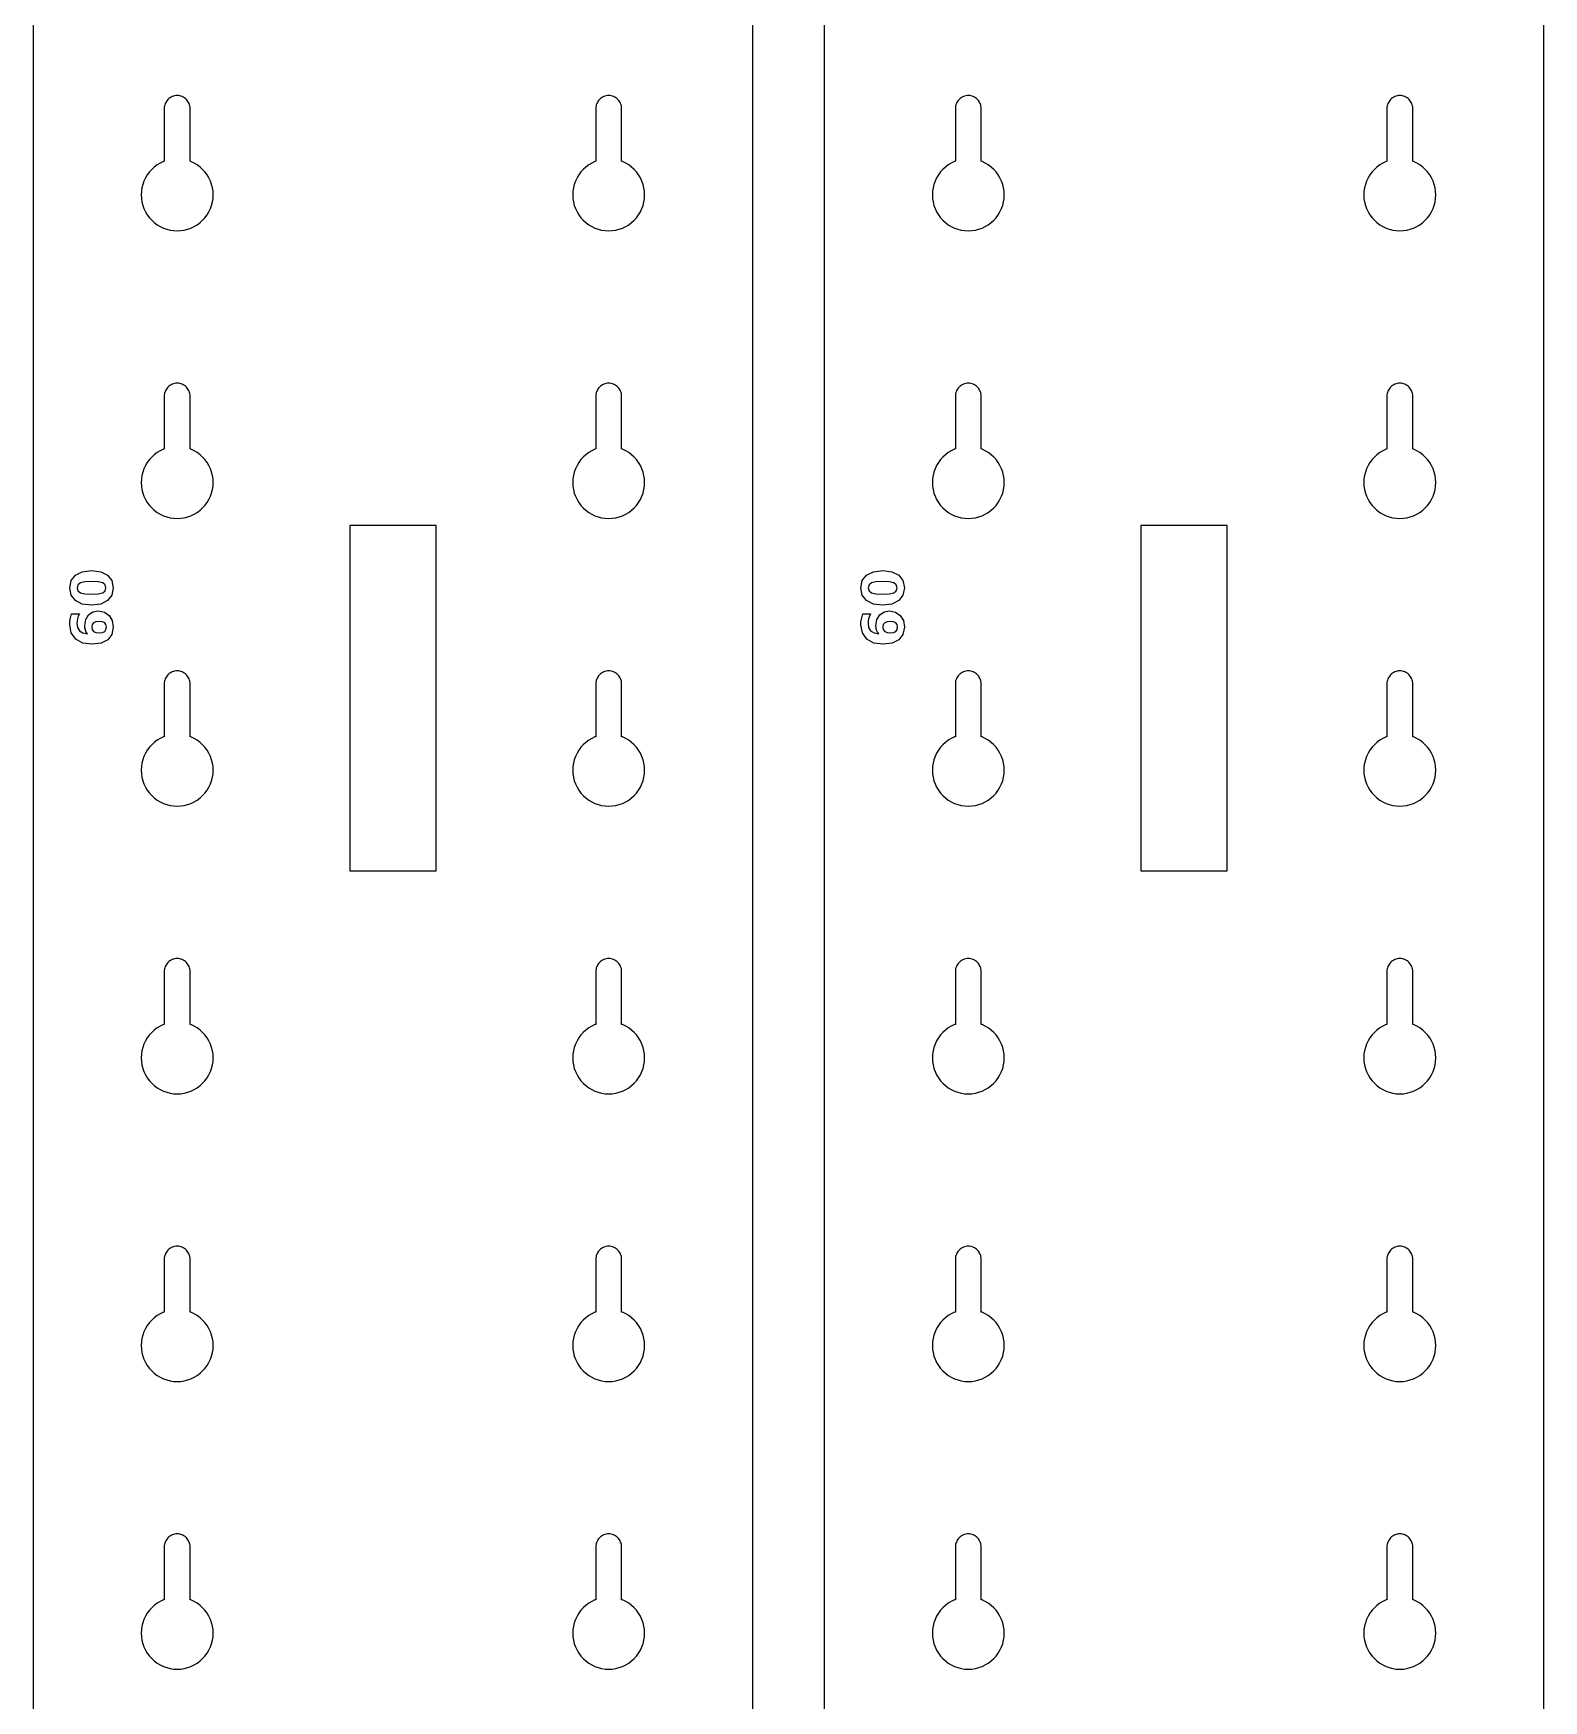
# Model space of a CAD drawing. Header units: millimetres. Extents: x 12 to 1278, y 12 to 884.
# Drawn here: x 1073.5 to 1178.5, y 553.8 to 669.7 of the extents above; entities that cross this region are included whole.
import ezdxf

# ---------------------------------------------------------------- set-up
doc = ezdxf.new("R2010")
doc.units = ezdxf.units.MM
doc.layers.add('CUT', color=1, linetype='Continuous')
doc.layers.add('ENGRAVE', color=5, linetype='Continuous')

msp = doc.modelspace()

# ---------------------------------------------------------------- linework, layer by layer
at = {"layer": 'CUT', "color": 1}
for points in [[(1078.5, 12.5), (1078.5, 18.5), (1073.5, 18.5), (1073.5, 758.5), (1078.5, 758.5), (1078.5, 764.5), (1118.5, 764.5), (1118.5, 758.5), (1123.5, 758.5), (1123.5, 18.5), (1118.5, 18.5), (1118.5, 12.5)], [(1133.5, 12.5), (1133.5, 18.5), (1128.5, 18.5), (1128.5, 758.5), (1133.5, 758.5), (1133.5, 764.5), (1173.5, 764.5), (1173.5, 758.5), (1178.5, 758.5), (1178.5, 18.5), (1173.5, 18.5), (1173.5, 12.5)], [(1085.43, 660.09), (1085.27, 660.27), (1085.09, 660.43), (1084.89, 660.58), (1084.68, 660.7), (1084.46, 660.81), (1084.4, 660.83), (1084.4, 664.5), (1084.4, 664.59), (1084.38, 664.68), (1084.36, 664.76), (1084.33, 664.84), (1084.29, 664.92), (1084.25, 665), (1084.2, 665.07), (1084.14, 665.14), (1084.07, 665.2), (1084, 665.25), (1083.92, 665.29), (1083.84, 665.33), (1083.76, 665.36), (1083.68, 665.38), (1083.59, 665.4), (1083.5, 665.4), (1083.41, 665.4), (1083.32, 665.38), (1083.24, 665.36), (1083.16, 665.33), (1083.08, 665.29), (1083, 665.25), (1082.93, 665.2), (1082.86, 665.14), (1082.8, 665.07), (1082.75, 665), (1082.71, 664.92), (1082.67, 664.84), (1082.64, 664.76), (1082.62, 664.68), (1082.6, 664.59), (1082.6, 664.5), (1082.6, 660.83), (1082.54, 660.81), (1082.32, 660.7), (1082.11, 660.58), (1081.91, 660.43), (1081.73, 660.27), (1081.57, 660.09), (1081.42, 659.89), (1081.3, 659.68), (1081.19, 659.46), (1081.11, 659.23), (1081.05, 658.99), (1081.01, 658.75), (1081, 658.5), (1081.01, 658.25), (1081.05, 658.01), (1081.11, 657.77), (1081.19, 657.54), (1081.3, 657.32), (1081.42, 657.11), (1081.57, 656.91), (1081.73, 656.73), (1081.91, 656.57), (1082.11, 656.42), (1082.32, 656.3), (1082.54, 656.19), (1082.77, 656.11), (1083.01, 656.05), (1083.25, 656.01), (1083.5, 656), (1083.75, 656.01), (1083.99, 656.05), (1084.23, 656.11), (1084.46, 656.19), (1084.68, 656.3), (1084.89, 656.42), (1085.09, 656.57), (1085.27, 656.73), (1085.43, 656.91), (1085.58, 657.11), (1085.7, 657.32), (1085.81, 657.54), (1085.89, 657.77), (1085.95, 658.01), (1085.99, 658.25), (1086, 658.5), (1085.99, 658.75), (1085.95, 658.99), (1085.89, 659.23), (1085.81, 659.46), (1085.7, 659.68), (1085.58, 659.89)], [(1115.43, 660.09), (1115.27, 660.27), (1115.09, 660.43), (1114.89, 660.58), (1114.68, 660.7), (1114.46, 660.81), (1114.4, 660.83), (1114.4, 664.5), (1114.4, 664.59), (1114.38, 664.68), (1114.36, 664.76), (1114.33, 664.84), (1114.29, 664.92), (1114.25, 665), (1114.2, 665.07), (1114.14, 665.14), (1114.07, 665.2), (1114, 665.25), (1113.92, 665.29), (1113.84, 665.33), (1113.76, 665.36), (1113.68, 665.38), (1113.59, 665.4), (1113.5, 665.4), (1113.41, 665.4), (1113.32, 665.38), (1113.24, 665.36), (1113.16, 665.33), (1113.08, 665.29), (1113, 665.25), (1112.93, 665.2), (1112.86, 665.14), (1112.8, 665.07), (1112.75, 665), (1112.71, 664.92), (1112.67, 664.84), (1112.64, 664.76), (1112.62, 664.68), (1112.6, 664.59), (1112.6, 664.5), (1112.6, 660.83), (1112.54, 660.81), (1112.32, 660.7), (1112.11, 660.58), (1111.91, 660.43), (1111.73, 660.27), (1111.57, 660.09), (1111.42, 659.89), (1111.3, 659.68), (1111.19, 659.46), (1111.11, 659.23), (1111.05, 658.99), (1111.01, 658.75), (1111, 658.5), (1111.01, 658.25), (1111.05, 658.01), (1111.11, 657.77), (1111.19, 657.54), (1111.3, 657.32), (1111.42, 657.11), (1111.57, 656.91), (1111.73, 656.73), (1111.91, 656.57), (1112.11, 656.42), (1112.32, 656.3), (1112.54, 656.19), (1112.77, 656.11), (1113.01, 656.05), (1113.25, 656.01), (1113.5, 656), (1113.75, 656.01), (1113.99, 656.05), (1114.23, 656.11), (1114.46, 656.19), (1114.68, 656.3), (1114.89, 656.42), (1115.09, 656.57), (1115.27, 656.73), (1115.43, 656.91), (1115.58, 657.11), (1115.7, 657.32), (1115.81, 657.54), (1115.89, 657.77), (1115.95, 658.01), (1115.99, 658.25), (1116, 658.5), (1115.99, 658.75), (1115.95, 658.99), (1115.89, 659.23), (1115.81, 659.46), (1115.7, 659.68), (1115.58, 659.89)], [(1140.43, 660.09), (1140.27, 660.27), (1140.09, 660.43), (1139.89, 660.58), (1139.68, 660.7), (1139.46, 660.81), (1139.4, 660.83), (1139.4, 664.5), (1139.4, 664.59), (1139.38, 664.68), (1139.36, 664.76), (1139.33, 664.84), (1139.29, 664.92), (1139.25, 665), (1139.2, 665.07), (1139.14, 665.14), (1139.07, 665.2), (1139, 665.25), (1138.92, 665.29), (1138.84, 665.33), (1138.76, 665.36), (1138.68, 665.38), (1138.59, 665.4), (1138.5, 665.4), (1138.41, 665.4), (1138.32, 665.38), (1138.24, 665.36), (1138.16, 665.33), (1138.08, 665.29), (1138, 665.25), (1137.93, 665.2), (1137.86, 665.14), (1137.8, 665.07), (1137.75, 665), (1137.71, 664.92), (1137.67, 664.84), (1137.64, 664.76), (1137.62, 664.68), (1137.6, 664.59), (1137.6, 664.5), (1137.6, 660.83), (1137.54, 660.81), (1137.32, 660.7), (1137.11, 660.58), (1136.91, 660.43), (1136.73, 660.27), (1136.57, 660.09), (1136.42, 659.89), (1136.3, 659.68), (1136.19, 659.46), (1136.11, 659.23), (1136.05, 658.99), (1136.01, 658.75), (1136, 658.5), (1136.01, 658.25), (1136.05, 658.01), (1136.11, 657.77), (1136.19, 657.54), (1136.3, 657.32), (1136.42, 657.11), (1136.57, 656.91), (1136.73, 656.73), (1136.91, 656.57), (1137.11, 656.42), (1137.32, 656.3), (1137.54, 656.19), (1137.77, 656.11), (1138.01, 656.05), (1138.25, 656.01), (1138.5, 656), (1138.75, 656.01), (1138.99, 656.05), (1139.23, 656.11), (1139.46, 656.19), (1139.68, 656.3), (1139.89, 656.42), (1140.09, 656.57), (1140.27, 656.73), (1140.43, 656.91), (1140.58, 657.11), (1140.7, 657.32), (1140.81, 657.54), (1140.89, 657.77), (1140.95, 658.01), (1140.99, 658.25), (1141, 658.5), (1140.99, 658.75), (1140.95, 658.99), (1140.89, 659.23), (1140.81, 659.46), (1140.7, 659.68), (1140.58, 659.89)], [(1170.43, 660.09), (1170.27, 660.27), (1170.09, 660.43), (1169.89, 660.58), (1169.68, 660.7), (1169.46, 660.81), (1169.4, 660.83), (1169.4, 664.5), (1169.4, 664.59), (1169.38, 664.68), (1169.36, 664.76), (1169.33, 664.84), (1169.29, 664.92), (1169.25, 665), (1169.2, 665.07), (1169.14, 665.14), (1169.07, 665.2), (1169, 665.25), (1168.92, 665.29), (1168.84, 665.33), (1168.76, 665.36), (1168.68, 665.38), (1168.59, 665.4), (1168.5, 665.4), (1168.41, 665.4), (1168.32, 665.38), (1168.24, 665.36), (1168.16, 665.33), (1168.08, 665.29), (1168, 665.25), (1167.93, 665.2), (1167.86, 665.14), (1167.8, 665.07), (1167.75, 665), (1167.71, 664.92), (1167.67, 664.84), (1167.64, 664.76), (1167.62, 664.68), (1167.6, 664.59), (1167.6, 664.5), (1167.6, 660.83), (1167.54, 660.81), (1167.32, 660.7), (1167.11, 660.58), (1166.91, 660.43), (1166.73, 660.27), (1166.57, 660.09), (1166.42, 659.89), (1166.3, 659.68), (1166.19, 659.46), (1166.11, 659.23), (1166.05, 658.99), (1166.01, 658.75), (1166, 658.5), (1166.01, 658.25), (1166.05, 658.01), (1166.11, 657.77), (1166.19, 657.54), (1166.3, 657.32), (1166.42, 657.11), (1166.57, 656.91), (1166.73, 656.73), (1166.91, 656.57), (1167.11, 656.42), (1167.32, 656.3), (1167.54, 656.19), (1167.77, 656.11), (1168.01, 656.05), (1168.25, 656.01), (1168.5, 656), (1168.75, 656.01), (1168.99, 656.05), (1169.23, 656.11), (1169.46, 656.19), (1169.68, 656.3), (1169.89, 656.42), (1170.09, 656.57), (1170.27, 656.73), (1170.43, 656.91), (1170.58, 657.11), (1170.7, 657.32), (1170.81, 657.54), (1170.89, 657.77), (1170.95, 658.01), (1170.99, 658.25), (1171, 658.5), (1170.99, 658.75), (1170.95, 658.99), (1170.89, 659.23), (1170.81, 659.46), (1170.7, 659.68), (1170.58, 659.89)], [(1085.58, 639.89), (1085.43, 640.09), (1085.27, 640.27), (1085.09, 640.43), (1084.89, 640.58), (1084.68, 640.7), (1084.46, 640.81), (1084.4, 640.83), (1084.4, 644.5), (1084.4, 644.59), (1084.38, 644.68), (1084.36, 644.76), (1084.33, 644.84), (1084.29, 644.92), (1084.25, 645), (1084.2, 645.07), (1084.14, 645.14), (1084.07, 645.2), (1084, 645.25), (1083.92, 645.29), (1083.84, 645.33), (1083.76, 645.36), (1083.68, 645.38), (1083.59, 645.4), (1083.5, 645.4), (1083.41, 645.4), (1083.32, 645.38), (1083.24, 645.36), (1083.16, 645.33), (1083.08, 645.29), (1083, 645.25), (1082.93, 645.2), (1082.86, 645.14), (1082.8, 645.07), (1082.75, 645), (1082.71, 644.92), (1082.67, 644.84), (1082.64, 644.76), (1082.62, 644.68), (1082.6, 644.59), (1082.6, 644.5), (1082.6, 640.83), (1082.54, 640.81), (1082.32, 640.7), (1082.11, 640.58), (1081.91, 640.43), (1081.73, 640.27), (1081.57, 640.09), (1081.42, 639.89), (1081.3, 639.68), (1081.19, 639.46), (1081.11, 639.23), (1081.05, 638.99), (1081.01, 638.75), (1081, 638.5), (1081.01, 638.25), (1081.05, 638.01), (1081.11, 637.77), (1081.19, 637.54), (1081.3, 637.32), (1081.42, 637.11), (1081.57, 636.91), (1081.73, 636.73), (1081.91, 636.57), (1082.11, 636.42), (1082.32, 636.3), (1082.54, 636.19), (1082.77, 636.11), (1083.01, 636.05), (1083.25, 636.01), (1083.5, 636), (1083.75, 636.01), (1083.99, 636.05), (1084.23, 636.11), (1084.46, 636.19), (1084.68, 636.3), (1084.89, 636.42), (1085.09, 636.57), (1085.27, 636.73), (1085.43, 636.91), (1085.58, 637.11), (1085.7, 637.32), (1085.81, 637.54), (1085.89, 637.77), (1085.95, 638.01), (1085.99, 638.25), (1086, 638.5), (1085.99, 638.75), (1085.95, 638.99), (1085.89, 639.23), (1085.81, 639.46), (1085.7, 639.68)], [(1115.58, 639.89), (1115.43, 640.09), (1115.27, 640.27), (1115.09, 640.43), (1114.89, 640.58), (1114.68, 640.7), (1114.46, 640.81), (1114.4, 640.83), (1114.4, 644.5), (1114.4, 644.59), (1114.38, 644.68), (1114.36, 644.76), (1114.33, 644.84), (1114.29, 644.92), (1114.25, 645), (1114.2, 645.07), (1114.14, 645.14), (1114.07, 645.2), (1114, 645.25), (1113.92, 645.29), (1113.84, 645.33), (1113.76, 645.36), (1113.68, 645.38), (1113.59, 645.4), (1113.5, 645.4), (1113.41, 645.4), (1113.32, 645.38), (1113.24, 645.36), (1113.16, 645.33), (1113.08, 645.29), (1113, 645.25), (1112.93, 645.2), (1112.86, 645.14), (1112.8, 645.07), (1112.75, 645), (1112.71, 644.92), (1112.67, 644.84), (1112.64, 644.76), (1112.62, 644.68), (1112.6, 644.59), (1112.6, 644.5), (1112.6, 640.83), (1112.54, 640.81), (1112.32, 640.7), (1112.11, 640.58), (1111.91, 640.43), (1111.73, 640.27), (1111.57, 640.09), (1111.42, 639.89), (1111.3, 639.68), (1111.19, 639.46), (1111.11, 639.23), (1111.05, 638.99), (1111.01, 638.75), (1111, 638.5), (1111.01, 638.25), (1111.05, 638.01), (1111.11, 637.77), (1111.19, 637.54), (1111.3, 637.32), (1111.42, 637.11), (1111.57, 636.91), (1111.73, 636.73), (1111.91, 636.57), (1112.11, 636.42), (1112.32, 636.3), (1112.54, 636.19), (1112.77, 636.11), (1113.01, 636.05), (1113.25, 636.01), (1113.5, 636), (1113.75, 636.01), (1113.99, 636.05), (1114.23, 636.11), (1114.46, 636.19), (1114.68, 636.3), (1114.89, 636.42), (1115.09, 636.57), (1115.27, 636.73), (1115.43, 636.91), (1115.58, 637.11), (1115.7, 637.32), (1115.81, 637.54), (1115.89, 637.77), (1115.95, 638.01), (1115.99, 638.25), (1116, 638.5), (1115.99, 638.75), (1115.95, 638.99), (1115.89, 639.23), (1115.81, 639.46), (1115.7, 639.68)], [(1140.58, 639.89), (1140.43, 640.09), (1140.27, 640.27), (1140.09, 640.43), (1139.89, 640.58), (1139.68, 640.7), (1139.46, 640.81), (1139.4, 640.83), (1139.4, 644.5), (1139.4, 644.59), (1139.38, 644.68), (1139.36, 644.76), (1139.33, 644.84), (1139.29, 644.92), (1139.25, 645), (1139.2, 645.07), (1139.14, 645.14), (1139.07, 645.2), (1139, 645.25), (1138.92, 645.29), (1138.84, 645.33), (1138.76, 645.36), (1138.68, 645.38), (1138.59, 645.4), (1138.5, 645.4), (1138.41, 645.4), (1138.32, 645.38), (1138.24, 645.36), (1138.16, 645.33), (1138.08, 645.29), (1138, 645.25), (1137.93, 645.2), (1137.86, 645.14), (1137.8, 645.07), (1137.75, 645), (1137.71, 644.92), (1137.67, 644.84), (1137.64, 644.76), (1137.62, 644.68), (1137.6, 644.59), (1137.6, 644.5), (1137.6, 640.83), (1137.54, 640.81), (1137.32, 640.7), (1137.11, 640.58), (1136.91, 640.43), (1136.73, 640.27), (1136.57, 640.09), (1136.42, 639.89), (1136.3, 639.68), (1136.19, 639.46), (1136.11, 639.23), (1136.05, 638.99), (1136.01, 638.75), (1136, 638.5), (1136.01, 638.25), (1136.05, 638.01), (1136.11, 637.77), (1136.19, 637.54), (1136.3, 637.32), (1136.42, 637.11), (1136.57, 636.91), (1136.73, 636.73), (1136.91, 636.57), (1137.11, 636.42), (1137.32, 636.3), (1137.54, 636.19), (1137.77, 636.11), (1138.01, 636.05), (1138.25, 636.01), (1138.5, 636), (1138.75, 636.01), (1138.99, 636.05), (1139.23, 636.11), (1139.46, 636.19), (1139.68, 636.3), (1139.89, 636.42), (1140.09, 636.57), (1140.27, 636.73), (1140.43, 636.91), (1140.58, 637.11), (1140.7, 637.32), (1140.81, 637.54), (1140.89, 637.77), (1140.95, 638.01), (1140.99, 638.25), (1141, 638.5), (1140.99, 638.75), (1140.95, 638.99), (1140.89, 639.23), (1140.81, 639.46), (1140.7, 639.68)], [(1170.58, 639.89), (1170.43, 640.09), (1170.27, 640.27), (1170.09, 640.43), (1169.89, 640.58), (1169.68, 640.7), (1169.46, 640.81), (1169.4, 640.83), (1169.4, 644.5), (1169.4, 644.59), (1169.38, 644.68), (1169.36, 644.76), (1169.33, 644.84), (1169.29, 644.92), (1169.25, 645), (1169.2, 645.07), (1169.14, 645.14), (1169.07, 645.2), (1169, 645.25), (1168.92, 645.29), (1168.84, 645.33), (1168.76, 645.36), (1168.68, 645.38), (1168.59, 645.4), (1168.5, 645.4), (1168.41, 645.4), (1168.32, 645.38), (1168.24, 645.36), (1168.16, 645.33), (1168.08, 645.29), (1168, 645.25), (1167.93, 645.2), (1167.86, 645.14), (1167.8, 645.07), (1167.75, 645), (1167.71, 644.92), (1167.67, 644.84), (1167.64, 644.76), (1167.62, 644.68), (1167.6, 644.59), (1167.6, 644.5), (1167.6, 640.83), (1167.54, 640.81), (1167.32, 640.7), (1167.11, 640.58), (1166.91, 640.43), (1166.73, 640.27), (1166.57, 640.09), (1166.42, 639.89), (1166.3, 639.68), (1166.19, 639.46), (1166.11, 639.23), (1166.05, 638.99), (1166.01, 638.75), (1166, 638.5), (1166.01, 638.25), (1166.05, 638.01), (1166.11, 637.77), (1166.19, 637.54), (1166.3, 637.32), (1166.42, 637.11), (1166.57, 636.91), (1166.73, 636.73), (1166.91, 636.57), (1167.11, 636.42), (1167.32, 636.3), (1167.54, 636.19), (1167.77, 636.11), (1168.01, 636.05), (1168.25, 636.01), (1168.5, 636), (1168.75, 636.01), (1168.99, 636.05), (1169.23, 636.11), (1169.46, 636.19), (1169.68, 636.3), (1169.89, 636.42), (1170.09, 636.57), (1170.27, 636.73), (1170.43, 636.91), (1170.58, 637.11), (1170.7, 637.32), (1170.81, 637.54), (1170.89, 637.77), (1170.95, 638.01), (1170.99, 638.25), (1171, 638.5), (1170.99, 638.75), (1170.95, 638.99), (1170.89, 639.23), (1170.81, 639.46), (1170.7, 639.68)], [(1101.5, 611.5), (1101.5, 635.5), (1095.5, 635.5), (1095.5, 611.5)], [(1156.5, 611.5), (1156.5, 635.5), (1150.5, 635.5), (1150.5, 611.5)], [(1085.58, 619.89), (1085.43, 620.09), (1085.27, 620.27), (1085.09, 620.43), (1084.89, 620.58), (1084.68, 620.7), (1084.46, 620.81), (1084.4, 620.83), (1084.4, 624.5), (1084.4, 624.59), (1084.38, 624.68), (1084.36, 624.76), (1084.33, 624.84), (1084.29, 624.92), (1084.25, 625), (1084.2, 625.07), (1084.14, 625.14), (1084.07, 625.2), (1084, 625.25), (1083.92, 625.29), (1083.84, 625.33), (1083.76, 625.36), (1083.68, 625.38), (1083.59, 625.4), (1083.5, 625.4), (1083.41, 625.4), (1083.32, 625.38), (1083.24, 625.36), (1083.16, 625.33), (1083.08, 625.29), (1083, 625.25), (1082.93, 625.2), (1082.86, 625.14), (1082.8, 625.07), (1082.75, 625), (1082.71, 624.92), (1082.67, 624.84), (1082.64, 624.76), (1082.62, 624.68), (1082.6, 624.59), (1082.6, 624.5), (1082.6, 620.83), (1082.54, 620.81), (1082.32, 620.7), (1082.11, 620.58), (1081.91, 620.43), (1081.73, 620.27), (1081.57, 620.09), (1081.42, 619.89), (1081.3, 619.68), (1081.19, 619.46), (1081.11, 619.23), (1081.05, 618.99), (1081.01, 618.75), (1081, 618.5), (1081.01, 618.25), (1081.05, 618.01), (1081.11, 617.77), (1081.19, 617.54), (1081.3, 617.32), (1081.42, 617.11), (1081.57, 616.91), (1081.73, 616.73), (1081.91, 616.57), (1082.11, 616.42), (1082.32, 616.3), (1082.54, 616.19), (1082.77, 616.11), (1083.01, 616.05), (1083.25, 616.01), (1083.5, 616), (1083.75, 616.01), (1083.99, 616.05), (1084.23, 616.11), (1084.46, 616.19), (1084.68, 616.3), (1084.89, 616.42), (1085.09, 616.57), (1085.27, 616.73), (1085.43, 616.91), (1085.58, 617.11), (1085.7, 617.32), (1085.81, 617.54), (1085.89, 617.77), (1085.95, 618.01), (1085.99, 618.25), (1086, 618.5), (1085.99, 618.75), (1085.95, 618.99), (1085.89, 619.23), (1085.81, 619.46), (1085.7, 619.68)], [(1115.43, 620.09), (1115.27, 620.27), (1115.09, 620.43), (1114.89, 620.58), (1114.68, 620.7), (1114.46, 620.81), (1114.4, 620.83), (1114.4, 624.5), (1114.4, 624.59), (1114.38, 624.68), (1114.36, 624.76), (1114.33, 624.84), (1114.29, 624.92), (1114.25, 625), (1114.2, 625.07), (1114.14, 625.14), (1114.07, 625.2), (1114, 625.25), (1113.92, 625.29), (1113.84, 625.33), (1113.76, 625.36), (1113.68, 625.38), (1113.59, 625.4), (1113.5, 625.4), (1113.41, 625.4), (1113.32, 625.38), (1113.24, 625.36), (1113.16, 625.33), (1113.08, 625.29), (1113, 625.25), (1112.93, 625.2), (1112.86, 625.14), (1112.8, 625.07), (1112.75, 625), (1112.71, 624.92), (1112.67, 624.84), (1112.64, 624.76), (1112.62, 624.68), (1112.6, 624.59), (1112.6, 624.5), (1112.6, 620.83), (1112.54, 620.81), (1112.32, 620.7), (1112.11, 620.58), (1111.91, 620.43), (1111.73, 620.27), (1111.57, 620.09), (1111.42, 619.89), (1111.3, 619.68), (1111.19, 619.46), (1111.11, 619.23), (1111.05, 618.99), (1111.01, 618.75), (1111, 618.5), (1111.01, 618.25), (1111.05, 618.01), (1111.11, 617.77), (1111.19, 617.54), (1111.3, 617.32), (1111.42, 617.11), (1111.57, 616.91), (1111.73, 616.73), (1111.91, 616.57), (1112.11, 616.42), (1112.32, 616.3), (1112.54, 616.19), (1112.77, 616.11), (1113.01, 616.05), (1113.25, 616.01), (1113.5, 616), (1113.75, 616.01), (1113.99, 616.05), (1114.23, 616.11), (1114.46, 616.19), (1114.68, 616.3), (1114.89, 616.42), (1115.09, 616.57), (1115.27, 616.73), (1115.43, 616.91), (1115.58, 617.11), (1115.7, 617.32), (1115.81, 617.54), (1115.89, 617.77), (1115.95, 618.01), (1115.99, 618.25), (1116, 618.5), (1115.99, 618.75), (1115.95, 618.99), (1115.89, 619.23), (1115.81, 619.46), (1115.7, 619.68), (1115.58, 619.89)], [(1140.58, 619.89), (1140.43, 620.09), (1140.27, 620.27), (1140.09, 620.43), (1139.89, 620.58), (1139.68, 620.7), (1139.46, 620.81), (1139.4, 620.83), (1139.4, 624.5), (1139.4, 624.59), (1139.38, 624.68), (1139.36, 624.76), (1139.33, 624.84), (1139.29, 624.92), (1139.25, 625), (1139.2, 625.07), (1139.14, 625.14), (1139.07, 625.2), (1139, 625.25), (1138.92, 625.29), (1138.84, 625.33), (1138.76, 625.36), (1138.68, 625.38), (1138.59, 625.4), (1138.5, 625.4), (1138.41, 625.4), (1138.32, 625.38), (1138.24, 625.36), (1138.16, 625.33), (1138.08, 625.29), (1138, 625.25), (1137.93, 625.2), (1137.86, 625.14), (1137.8, 625.07), (1137.75, 625), (1137.71, 624.92), (1137.67, 624.84), (1137.64, 624.76), (1137.62, 624.68), (1137.6, 624.59), (1137.6, 624.5), (1137.6, 620.83), (1137.54, 620.81), (1137.32, 620.7), (1137.11, 620.58), (1136.91, 620.43), (1136.73, 620.27), (1136.57, 620.09), (1136.42, 619.89), (1136.3, 619.68), (1136.19, 619.46), (1136.11, 619.23), (1136.05, 618.99), (1136.01, 618.75), (1136, 618.5), (1136.01, 618.25), (1136.05, 618.01), (1136.11, 617.77), (1136.19, 617.54), (1136.3, 617.32), (1136.42, 617.11), (1136.57, 616.91), (1136.73, 616.73), (1136.91, 616.57), (1137.11, 616.42), (1137.32, 616.3), (1137.54, 616.19), (1137.77, 616.11), (1138.01, 616.05), (1138.25, 616.01), (1138.5, 616), (1138.75, 616.01), (1138.99, 616.05), (1139.23, 616.11), (1139.46, 616.19), (1139.68, 616.3), (1139.89, 616.42), (1140.09, 616.57), (1140.27, 616.73), (1140.43, 616.91), (1140.58, 617.11), (1140.7, 617.32), (1140.81, 617.54), (1140.89, 617.77), (1140.95, 618.01), (1140.99, 618.25), (1141, 618.5), (1140.99, 618.75), (1140.95, 618.99), (1140.89, 619.23), (1140.81, 619.46), (1140.7, 619.68)], [(1170.43, 620.09), (1170.27, 620.27), (1170.09, 620.43), (1169.89, 620.58), (1169.68, 620.7), (1169.46, 620.81), (1169.4, 620.83), (1169.4, 624.5), (1169.4, 624.59), (1169.38, 624.68), (1169.36, 624.76), (1169.33, 624.84), (1169.29, 624.92), (1169.25, 625), (1169.2, 625.07), (1169.14, 625.14), (1169.07, 625.2), (1169, 625.25), (1168.92, 625.29), (1168.84, 625.33), (1168.76, 625.36), (1168.68, 625.38), (1168.59, 625.4), (1168.5, 625.4), (1168.41, 625.4), (1168.32, 625.38), (1168.24, 625.36), (1168.16, 625.33), (1168.08, 625.29), (1168, 625.25), (1167.93, 625.2), (1167.86, 625.14), (1167.8, 625.07), (1167.75, 625), (1167.71, 624.92), (1167.67, 624.84), (1167.64, 624.76), (1167.62, 624.68), (1167.6, 624.59), (1167.6, 624.5), (1167.6, 620.83), (1167.54, 620.81), (1167.32, 620.7), (1167.11, 620.58), (1166.91, 620.43), (1166.73, 620.27), (1166.57, 620.09), (1166.42, 619.89), (1166.3, 619.68), (1166.19, 619.46), (1166.11, 619.23), (1166.05, 618.99), (1166.01, 618.75), (1166, 618.5), (1166.01, 618.25), (1166.05, 618.01), (1166.11, 617.77), (1166.19, 617.54), (1166.3, 617.32), (1166.42, 617.11), (1166.57, 616.91), (1166.73, 616.73), (1166.91, 616.57), (1167.11, 616.42), (1167.32, 616.3), (1167.54, 616.19), (1167.77, 616.11), (1168.01, 616.05), (1168.25, 616.01), (1168.5, 616), (1168.75, 616.01), (1168.99, 616.05), (1169.23, 616.11), (1169.46, 616.19), (1169.68, 616.3), (1169.89, 616.42), (1170.09, 616.57), (1170.27, 616.73), (1170.43, 616.91), (1170.58, 617.11), (1170.7, 617.32), (1170.81, 617.54), (1170.89, 617.77), (1170.95, 618.01), (1170.99, 618.25), (1171, 618.5), (1170.99, 618.75), (1170.95, 618.99), (1170.89, 619.23), (1170.81, 619.46), (1170.7, 619.68), (1170.58, 619.89)], [(1085.43, 600.09), (1085.27, 600.27), (1085.09, 600.43), (1084.89, 600.58), (1084.68, 600.7), (1084.46, 600.81), (1084.4, 600.83), (1084.4, 604.5), (1084.4, 604.59), (1084.38, 604.68), (1084.36, 604.76), (1084.33, 604.84), (1084.29, 604.92), (1084.25, 605), (1084.2, 605.07), (1084.14, 605.14), (1084.07, 605.2), (1084, 605.25), (1083.92, 605.29), (1083.84, 605.33), (1083.76, 605.36), (1083.68, 605.38), (1083.59, 605.4), (1083.5, 605.4), (1083.41, 605.4), (1083.32, 605.38), (1083.24, 605.36), (1083.16, 605.33), (1083.08, 605.29), (1083, 605.25), (1082.93, 605.2), (1082.86, 605.14), (1082.8, 605.07), (1082.75, 605), (1082.71, 604.92), (1082.67, 604.84), (1082.64, 604.76), (1082.62, 604.68), (1082.6, 604.59), (1082.6, 604.5), (1082.6, 600.83), (1082.54, 600.81), (1082.32, 600.7), (1082.11, 600.58), (1081.91, 600.43), (1081.73, 600.27), (1081.57, 600.09), (1081.42, 599.89), (1081.3, 599.68), (1081.19, 599.46), (1081.11, 599.23), (1081.05, 598.99), (1081.01, 598.75), (1081, 598.5), (1081.01, 598.25), (1081.05, 598.01), (1081.11, 597.77), (1081.19, 597.54), (1081.3, 597.32), (1081.42, 597.11), (1081.57, 596.91), (1081.73, 596.73), (1081.91, 596.57), (1082.11, 596.42), (1082.32, 596.3), (1082.54, 596.19), (1082.77, 596.11), (1083.01, 596.05), (1083.25, 596.01), (1083.5, 596), (1083.75, 596.01), (1083.99, 596.05), (1084.23, 596.11), (1084.46, 596.19), (1084.68, 596.3), (1084.89, 596.42), (1085.09, 596.57), (1085.27, 596.73), (1085.43, 596.91), (1085.58, 597.11), (1085.7, 597.32), (1085.81, 597.54), (1085.89, 597.77), (1085.95, 598.01), (1085.99, 598.25), (1086, 598.5), (1085.99, 598.75), (1085.95, 598.99), (1085.89, 599.23), (1085.81, 599.46), (1085.7, 599.68), (1085.58, 599.89)], [(1115.58, 599.89), (1115.43, 600.09), (1115.27, 600.27), (1115.09, 600.43), (1114.89, 600.58), (1114.68, 600.7), (1114.46, 600.81), (1114.4, 600.83), (1114.4, 604.5), (1114.4, 604.59), (1114.38, 604.68), (1114.36, 604.76), (1114.33, 604.84), (1114.29, 604.92), (1114.25, 605), (1114.2, 605.07), (1114.14, 605.14), (1114.07, 605.2), (1114, 605.25), (1113.92, 605.29), (1113.84, 605.33), (1113.76, 605.36), (1113.68, 605.38), (1113.59, 605.4), (1113.5, 605.4), (1113.41, 605.4), (1113.32, 605.38), (1113.24, 605.36), (1113.16, 605.33), (1113.08, 605.29), (1113, 605.25), (1112.93, 605.2), (1112.86, 605.14), (1112.8, 605.07), (1112.75, 605), (1112.71, 604.92), (1112.67, 604.84), (1112.64, 604.76), (1112.62, 604.68), (1112.6, 604.59), (1112.6, 604.5), (1112.6, 600.83), (1112.54, 600.81), (1112.32, 600.7), (1112.11, 600.58), (1111.91, 600.43), (1111.73, 600.27), (1111.57, 600.09), (1111.42, 599.89), (1111.3, 599.68), (1111.19, 599.46), (1111.11, 599.23), (1111.05, 598.99), (1111.01, 598.75), (1111, 598.5), (1111.01, 598.25), (1111.05, 598.01), (1111.11, 597.77), (1111.19, 597.54), (1111.3, 597.32), (1111.42, 597.11), (1111.57, 596.91), (1111.73, 596.73), (1111.91, 596.57), (1112.11, 596.42), (1112.32, 596.3), (1112.54, 596.19), (1112.77, 596.11), (1113.01, 596.05), (1113.25, 596.01), (1113.5, 596), (1113.75, 596.01), (1113.99, 596.05), (1114.23, 596.11), (1114.46, 596.19), (1114.68, 596.3), (1114.89, 596.42), (1115.09, 596.57), (1115.27, 596.73), (1115.43, 596.91), (1115.58, 597.11), (1115.7, 597.32), (1115.81, 597.54), (1115.89, 597.77), (1115.95, 598.01), (1115.99, 598.25), (1116, 598.5), (1115.99, 598.75), (1115.95, 598.99), (1115.89, 599.23), (1115.81, 599.46), (1115.7, 599.68)], [(1140.43, 600.09), (1140.27, 600.27), (1140.09, 600.43), (1139.89, 600.58), (1139.68, 600.7), (1139.46, 600.81), (1139.4, 600.83), (1139.4, 604.5), (1139.4, 604.59), (1139.38, 604.68), (1139.36, 604.76), (1139.33, 604.84), (1139.29, 604.92), (1139.25, 605), (1139.2, 605.07), (1139.14, 605.14), (1139.07, 605.2), (1139, 605.25), (1138.92, 605.29), (1138.84, 605.33), (1138.76, 605.36), (1138.68, 605.38), (1138.59, 605.4), (1138.5, 605.4), (1138.41, 605.4), (1138.32, 605.38), (1138.24, 605.36), (1138.16, 605.33), (1138.08, 605.29), (1138, 605.25), (1137.93, 605.2), (1137.86, 605.14), (1137.8, 605.07), (1137.75, 605), (1137.71, 604.92), (1137.67, 604.84), (1137.64, 604.76), (1137.62, 604.68), (1137.6, 604.59), (1137.6, 604.5), (1137.6, 600.83), (1137.54, 600.81), (1137.32, 600.7), (1137.11, 600.58), (1136.91, 600.43), (1136.73, 600.27), (1136.57, 600.09), (1136.42, 599.89), (1136.3, 599.68), (1136.19, 599.46), (1136.11, 599.23), (1136.05, 598.99), (1136.01, 598.75), (1136, 598.5), (1136.01, 598.25), (1136.05, 598.01), (1136.11, 597.77), (1136.19, 597.54), (1136.3, 597.32), (1136.42, 597.11), (1136.57, 596.91), (1136.73, 596.73), (1136.91, 596.57), (1137.11, 596.42), (1137.32, 596.3), (1137.54, 596.19), (1137.77, 596.11), (1138.01, 596.05), (1138.25, 596.01), (1138.5, 596), (1138.75, 596.01), (1138.99, 596.05), (1139.23, 596.11), (1139.46, 596.19), (1139.68, 596.3), (1139.89, 596.42), (1140.09, 596.57), (1140.27, 596.73), (1140.43, 596.91), (1140.58, 597.11), (1140.7, 597.32), (1140.81, 597.54), (1140.89, 597.77), (1140.95, 598.01), (1140.99, 598.25), (1141, 598.5), (1140.99, 598.75), (1140.95, 598.99), (1140.89, 599.23), (1140.81, 599.46), (1140.7, 599.68), (1140.58, 599.89)], [(1170.58, 599.89), (1170.43, 600.09), (1170.27, 600.27), (1170.09, 600.43), (1169.89, 600.58), (1169.68, 600.7), (1169.46, 600.81), (1169.4, 600.83), (1169.4, 604.5), (1169.4, 604.59), (1169.38, 604.68), (1169.36, 604.76), (1169.33, 604.84), (1169.29, 604.92), (1169.25, 605), (1169.2, 605.07), (1169.14, 605.14), (1169.07, 605.2), (1169, 605.25), (1168.92, 605.29), (1168.84, 605.33), (1168.76, 605.36), (1168.68, 605.38), (1168.59, 605.4), (1168.5, 605.4), (1168.41, 605.4), (1168.32, 605.38), (1168.24, 605.36), (1168.16, 605.33), (1168.08, 605.29), (1168, 605.25), (1167.93, 605.2), (1167.86, 605.14), (1167.8, 605.07), (1167.75, 605), (1167.71, 604.92), (1167.67, 604.84), (1167.64, 604.76), (1167.62, 604.68), (1167.6, 604.59), (1167.6, 604.5), (1167.6, 600.83), (1167.54, 600.81), (1167.32, 600.7), (1167.11, 600.58), (1166.91, 600.43), (1166.73, 600.27), (1166.57, 600.09), (1166.42, 599.89), (1166.3, 599.68), (1166.19, 599.46), (1166.11, 599.23), (1166.05, 598.99), (1166.01, 598.75), (1166, 598.5), (1166.01, 598.25), (1166.05, 598.01), (1166.11, 597.77), (1166.19, 597.54), (1166.3, 597.32), (1166.42, 597.11), (1166.57, 596.91), (1166.73, 596.73), (1166.91, 596.57), (1167.11, 596.42), (1167.32, 596.3), (1167.54, 596.19), (1167.77, 596.11), (1168.01, 596.05), (1168.25, 596.01), (1168.5, 596), (1168.75, 596.01), (1168.99, 596.05), (1169.23, 596.11), (1169.46, 596.19), (1169.68, 596.3), (1169.89, 596.42), (1170.09, 596.57), (1170.27, 596.73), (1170.43, 596.91), (1170.58, 597.11), (1170.7, 597.32), (1170.81, 597.54), (1170.89, 597.77), (1170.95, 598.01), (1170.99, 598.25), (1171, 598.5), (1170.99, 598.75), (1170.95, 598.99), (1170.89, 599.23), (1170.81, 599.46), (1170.7, 599.68)], [(1085.58, 579.89), (1085.43, 580.09), (1085.27, 580.27), (1085.09, 580.43), (1084.89, 580.58), (1084.68, 580.7), (1084.46, 580.81), (1084.4, 580.83), (1084.4, 584.5), (1084.4, 584.59), (1084.38, 584.68), (1084.36, 584.76), (1084.33, 584.84), (1084.29, 584.92), (1084.25, 585), (1084.2, 585.07), (1084.14, 585.14), (1084.07, 585.2), (1084, 585.25), (1083.92, 585.29), (1083.84, 585.33), (1083.76, 585.36), (1083.68, 585.38), (1083.59, 585.4), (1083.5, 585.4), (1083.41, 585.4), (1083.32, 585.38), (1083.24, 585.36), (1083.16, 585.33), (1083.08, 585.29), (1083, 585.25), (1082.93, 585.2), (1082.86, 585.14), (1082.8, 585.07), (1082.75, 585), (1082.71, 584.92), (1082.67, 584.84), (1082.64, 584.76), (1082.62, 584.68), (1082.6, 584.59), (1082.6, 584.5), (1082.6, 580.83), (1082.54, 580.81), (1082.32, 580.7), (1082.11, 580.58), (1081.91, 580.43), (1081.73, 580.27), (1081.57, 580.09), (1081.42, 579.89), (1081.3, 579.68), (1081.19, 579.46), (1081.11, 579.23), (1081.05, 578.99), (1081.01, 578.75), (1081, 578.5), (1081.01, 578.25), (1081.05, 578.01), (1081.11, 577.77), (1081.19, 577.54), (1081.3, 577.32), (1081.42, 577.11), (1081.57, 576.91), (1081.73, 576.73), (1081.91, 576.57), (1082.11, 576.42), (1082.32, 576.3), (1082.54, 576.19), (1082.77, 576.11), (1083.01, 576.05), (1083.25, 576.01), (1083.5, 576), (1083.75, 576.01), (1083.99, 576.05), (1084.23, 576.11), (1084.46, 576.19), (1084.68, 576.3), (1084.89, 576.42), (1085.09, 576.57), (1085.27, 576.73), (1085.43, 576.91), (1085.58, 577.11), (1085.7, 577.32), (1085.81, 577.54), (1085.89, 577.77), (1085.95, 578.01), (1085.99, 578.25), (1086, 578.5), (1085.99, 578.75), (1085.95, 578.99), (1085.89, 579.23), (1085.81, 579.46), (1085.7, 579.68)], [(1115.43, 580.09), (1115.27, 580.27), (1115.09, 580.43), (1114.89, 580.58), (1114.68, 580.7), (1114.46, 580.81), (1114.4, 580.83), (1114.4, 584.5), (1114.4, 584.59), (1114.38, 584.68), (1114.36, 584.76), (1114.33, 584.84), (1114.29, 584.92), (1114.25, 585), (1114.2, 585.07), (1114.14, 585.14), (1114.07, 585.2), (1114, 585.25), (1113.92, 585.29), (1113.84, 585.33), (1113.76, 585.36), (1113.68, 585.38), (1113.59, 585.4), (1113.5, 585.4), (1113.41, 585.4), (1113.32, 585.38), (1113.24, 585.36), (1113.16, 585.33), (1113.08, 585.29), (1113, 585.25), (1112.93, 585.2), (1112.86, 585.14), (1112.8, 585.07), (1112.75, 585), (1112.71, 584.92), (1112.67, 584.84), (1112.64, 584.76), (1112.62, 584.68), (1112.6, 584.59), (1112.6, 584.5), (1112.6, 580.83), (1112.54, 580.81), (1112.32, 580.7), (1112.11, 580.58), (1111.91, 580.43), (1111.73, 580.27), (1111.57, 580.09), (1111.42, 579.89), (1111.3, 579.68), (1111.19, 579.46), (1111.11, 579.23), (1111.05, 578.99), (1111.01, 578.75), (1111, 578.5), (1111.01, 578.25), (1111.05, 578.01), (1111.11, 577.77), (1111.19, 577.54), (1111.3, 577.32), (1111.42, 577.11), (1111.57, 576.91), (1111.73, 576.73), (1111.91, 576.57), (1112.11, 576.42), (1112.32, 576.3), (1112.54, 576.19), (1112.77, 576.11), (1113.01, 576.05), (1113.25, 576.01), (1113.5, 576), (1113.75, 576.01), (1113.99, 576.05), (1114.23, 576.11), (1114.46, 576.19), (1114.68, 576.3), (1114.89, 576.42), (1115.09, 576.57), (1115.27, 576.73), (1115.43, 576.91), (1115.58, 577.11), (1115.7, 577.32), (1115.81, 577.54), (1115.89, 577.77), (1115.95, 578.01), (1115.99, 578.25), (1116, 578.5), (1115.99, 578.75), (1115.95, 578.99), (1115.89, 579.23), (1115.81, 579.46), (1115.7, 579.68), (1115.58, 579.89)], [(1140.58, 579.89), (1140.43, 580.09), (1140.27, 580.27), (1140.09, 580.43), (1139.89, 580.58), (1139.68, 580.7), (1139.46, 580.81), (1139.4, 580.83), (1139.4, 584.5), (1139.4, 584.59), (1139.38, 584.68), (1139.36, 584.76), (1139.33, 584.84), (1139.29, 584.92), (1139.25, 585), (1139.2, 585.07), (1139.14, 585.14), (1139.07, 585.2), (1139, 585.25), (1138.92, 585.29), (1138.84, 585.33), (1138.76, 585.36), (1138.68, 585.38), (1138.59, 585.4), (1138.5, 585.4), (1138.41, 585.4), (1138.32, 585.38), (1138.24, 585.36), (1138.16, 585.33), (1138.08, 585.29), (1138, 585.25), (1137.93, 585.2), (1137.86, 585.14), (1137.8, 585.07), (1137.75, 585), (1137.71, 584.92), (1137.67, 584.84), (1137.64, 584.76), (1137.62, 584.68), (1137.6, 584.59), (1137.6, 584.5), (1137.6, 580.83), (1137.54, 580.81), (1137.32, 580.7), (1137.11, 580.58), (1136.91, 580.43), (1136.73, 580.27), (1136.57, 580.09), (1136.42, 579.89), (1136.3, 579.68), (1136.19, 579.46), (1136.11, 579.23), (1136.05, 578.99), (1136.01, 578.75), (1136, 578.5), (1136.01, 578.25), (1136.05, 578.01), (1136.11, 577.77), (1136.19, 577.54), (1136.3, 577.32), (1136.42, 577.11), (1136.57, 576.91), (1136.73, 576.73), (1136.91, 576.57), (1137.11, 576.42), (1137.32, 576.3), (1137.54, 576.19), (1137.77, 576.11), (1138.01, 576.05), (1138.25, 576.01), (1138.5, 576), (1138.75, 576.01), (1138.99, 576.05), (1139.23, 576.11), (1139.46, 576.19), (1139.68, 576.3), (1139.89, 576.42), (1140.09, 576.57), (1140.27, 576.73), (1140.43, 576.91), (1140.58, 577.11), (1140.7, 577.32), (1140.81, 577.54), (1140.89, 577.77), (1140.95, 578.01), (1140.99, 578.25), (1141, 578.5), (1140.99, 578.75), (1140.95, 578.99), (1140.89, 579.23), (1140.81, 579.46), (1140.7, 579.68)], [(1170.43, 580.09), (1170.27, 580.27), (1170.09, 580.43), (1169.89, 580.58), (1169.68, 580.7), (1169.46, 580.81), (1169.4, 580.83), (1169.4, 584.5), (1169.4, 584.59), (1169.38, 584.68), (1169.36, 584.76), (1169.33, 584.84), (1169.29, 584.92), (1169.25, 585), (1169.2, 585.07), (1169.14, 585.14), (1169.07, 585.2), (1169, 585.25), (1168.92, 585.29), (1168.84, 585.33), (1168.76, 585.36), (1168.68, 585.38), (1168.59, 585.4), (1168.5, 585.4), (1168.41, 585.4), (1168.32, 585.38), (1168.24, 585.36), (1168.16, 585.33), (1168.08, 585.29), (1168, 585.25), (1167.93, 585.2), (1167.86, 585.14), (1167.8, 585.07), (1167.75, 585), (1167.71, 584.92), (1167.67, 584.84), (1167.64, 584.76), (1167.62, 584.68), (1167.6, 584.59), (1167.6, 584.5), (1167.6, 580.83), (1167.54, 580.81), (1167.32, 580.7), (1167.11, 580.58), (1166.91, 580.43), (1166.73, 580.27), (1166.57, 580.09), (1166.42, 579.89), (1166.3, 579.68), (1166.19, 579.46), (1166.11, 579.23), (1166.05, 578.99), (1166.01, 578.75), (1166, 578.5), (1166.01, 578.25), (1166.05, 578.01), (1166.11, 577.77), (1166.19, 577.54), (1166.3, 577.32), (1166.42, 577.11), (1166.57, 576.91), (1166.73, 576.73), (1166.91, 576.57), (1167.11, 576.42), (1167.32, 576.3), (1167.54, 576.19), (1167.77, 576.11), (1168.01, 576.05), (1168.25, 576.01), (1168.5, 576), (1168.75, 576.01), (1168.99, 576.05), (1169.23, 576.11), (1169.46, 576.19), (1169.68, 576.3), (1169.89, 576.42), (1170.09, 576.57), (1170.27, 576.73), (1170.43, 576.91), (1170.58, 577.11), (1170.7, 577.32), (1170.81, 577.54), (1170.89, 577.77), (1170.95, 578.01), (1170.99, 578.25), (1171, 578.5), (1170.99, 578.75), (1170.95, 578.99), (1170.89, 579.23), (1170.81, 579.46), (1170.7, 579.68), (1170.58, 579.89)], [(1085.43, 560.09), (1085.27, 560.27), (1085.09, 560.43), (1084.89, 560.58), (1084.68, 560.7), (1084.46, 560.81), (1084.4, 560.83), (1084.4, 564.5), (1084.4, 564.59), (1084.38, 564.68), (1084.36, 564.76), (1084.33, 564.84), (1084.29, 564.92), (1084.25, 565), (1084.2, 565.07), (1084.14, 565.14), (1084.07, 565.2), (1084, 565.25), (1083.92, 565.29), (1083.84, 565.33), (1083.76, 565.36), (1083.68, 565.38), (1083.59, 565.4), (1083.5, 565.4), (1083.41, 565.4), (1083.32, 565.38), (1083.24, 565.36), (1083.16, 565.33), (1083.08, 565.29), (1083, 565.25), (1082.93, 565.2), (1082.86, 565.14), (1082.8, 565.07), (1082.75, 565), (1082.71, 564.92), (1082.67, 564.84), (1082.64, 564.76), (1082.62, 564.68), (1082.6, 564.59), (1082.6, 564.5), (1082.6, 560.83), (1082.54, 560.81), (1082.32, 560.7), (1082.11, 560.58), (1081.91, 560.43), (1081.73, 560.27), (1081.57, 560.09), (1081.42, 559.89), (1081.3, 559.68), (1081.19, 559.46), (1081.11, 559.23), (1081.05, 558.99), (1081.01, 558.75), (1081, 558.5), (1081.01, 558.25), (1081.05, 558.01), (1081.11, 557.77), (1081.19, 557.54), (1081.3, 557.32), (1081.42, 557.11), (1081.57, 556.91), (1081.73, 556.73), (1081.91, 556.57), (1082.11, 556.42), (1082.32, 556.3), (1082.54, 556.19), (1082.77, 556.11), (1083.01, 556.05), (1083.25, 556.01), (1083.5, 556), (1083.75, 556.01), (1083.99, 556.05), (1084.23, 556.11), (1084.46, 556.19), (1084.68, 556.3), (1084.89, 556.42), (1085.09, 556.57), (1085.27, 556.73), (1085.43, 556.91), (1085.58, 557.11), (1085.7, 557.32), (1085.81, 557.54), (1085.89, 557.77), (1085.95, 558.01), (1085.99, 558.25), (1086, 558.5), (1085.99, 558.75), (1085.95, 558.99), (1085.89, 559.23), (1085.81, 559.46), (1085.7, 559.68), (1085.58, 559.89)], [(1115.58, 559.89), (1115.43, 560.09), (1115.27, 560.27), (1115.09, 560.43), (1114.89, 560.58), (1114.68, 560.7), (1114.46, 560.81), (1114.4, 560.83), (1114.4, 564.5), (1114.4, 564.59), (1114.38, 564.68), (1114.36, 564.76), (1114.33, 564.84), (1114.29, 564.92), (1114.25, 565), (1114.2, 565.07), (1114.14, 565.14), (1114.07, 565.2), (1114, 565.25), (1113.92, 565.29), (1113.84, 565.33), (1113.76, 565.36), (1113.68, 565.38), (1113.59, 565.4), (1113.5, 565.4), (1113.41, 565.4), (1113.32, 565.38), (1113.24, 565.36), (1113.16, 565.33), (1113.08, 565.29), (1113, 565.25), (1112.93, 565.2), (1112.86, 565.14), (1112.8, 565.07), (1112.75, 565), (1112.71, 564.92), (1112.67, 564.84), (1112.64, 564.76), (1112.62, 564.68), (1112.6, 564.59), (1112.6, 564.5), (1112.6, 560.83), (1112.54, 560.81), (1112.32, 560.7), (1112.11, 560.58), (1111.91, 560.43), (1111.73, 560.27), (1111.57, 560.09), (1111.42, 559.89), (1111.3, 559.68), (1111.19, 559.46), (1111.11, 559.23), (1111.05, 558.99), (1111.01, 558.75), (1111, 558.5), (1111.01, 558.25), (1111.05, 558.01), (1111.11, 557.77), (1111.19, 557.54), (1111.3, 557.32), (1111.42, 557.11), (1111.57, 556.91), (1111.73, 556.73), (1111.91, 556.57), (1112.11, 556.42), (1112.32, 556.3), (1112.54, 556.19), (1112.77, 556.11), (1113.01, 556.05), (1113.25, 556.01), (1113.5, 556), (1113.75, 556.01), (1113.99, 556.05), (1114.23, 556.11), (1114.46, 556.19), (1114.68, 556.3), (1114.89, 556.42), (1115.09, 556.57), (1115.27, 556.73), (1115.43, 556.91), (1115.58, 557.11), (1115.7, 557.32), (1115.81, 557.54), (1115.89, 557.77), (1115.95, 558.01), (1115.99, 558.25), (1116, 558.5), (1115.99, 558.75), (1115.95, 558.99), (1115.89, 559.23), (1115.81, 559.46), (1115.7, 559.68)], [(1140.43, 560.09), (1140.27, 560.27), (1140.09, 560.43), (1139.89, 560.58), (1139.68, 560.7), (1139.46, 560.81), (1139.4, 560.83), (1139.4, 564.5), (1139.4, 564.59), (1139.38, 564.68), (1139.36, 564.76), (1139.33, 564.84), (1139.29, 564.92), (1139.25, 565), (1139.2, 565.07), (1139.14, 565.14), (1139.07, 565.2), (1139, 565.25), (1138.92, 565.29), (1138.84, 565.33), (1138.76, 565.36), (1138.68, 565.38), (1138.59, 565.4), (1138.5, 565.4), (1138.41, 565.4), (1138.32, 565.38), (1138.24, 565.36), (1138.16, 565.33), (1138.08, 565.29), (1138, 565.25), (1137.93, 565.2), (1137.86, 565.14), (1137.8, 565.07), (1137.75, 565), (1137.71, 564.92), (1137.67, 564.84), (1137.64, 564.76), (1137.62, 564.68), (1137.6, 564.59), (1137.6, 564.5), (1137.6, 560.83), (1137.54, 560.81), (1137.32, 560.7), (1137.11, 560.58), (1136.91, 560.43), (1136.73, 560.27), (1136.57, 560.09), (1136.42, 559.89), (1136.3, 559.68), (1136.19, 559.46), (1136.11, 559.23), (1136.05, 558.99), (1136.01, 558.75), (1136, 558.5), (1136.01, 558.25), (1136.05, 558.01), (1136.11, 557.77), (1136.19, 557.54), (1136.3, 557.32), (1136.42, 557.11), (1136.57, 556.91), (1136.73, 556.73), (1136.91, 556.57), (1137.11, 556.42), (1137.32, 556.3), (1137.54, 556.19), (1137.77, 556.11), (1138.01, 556.05), (1138.25, 556.01), (1138.5, 556), (1138.75, 556.01), (1138.99, 556.05), (1139.23, 556.11), (1139.46, 556.19), (1139.68, 556.3), (1139.89, 556.42), (1140.09, 556.57), (1140.27, 556.73), (1140.43, 556.91), (1140.58, 557.11), (1140.7, 557.32), (1140.81, 557.54), (1140.89, 557.77), (1140.95, 558.01), (1140.99, 558.25), (1141, 558.5), (1140.99, 558.75), (1140.95, 558.99), (1140.89, 559.23), (1140.81, 559.46), (1140.7, 559.68), (1140.58, 559.89)], [(1170.58, 559.89), (1170.43, 560.09), (1170.27, 560.27), (1170.09, 560.43), (1169.89, 560.58), (1169.68, 560.7), (1169.46, 560.81), (1169.4, 560.83), (1169.4, 564.5), (1169.4, 564.59), (1169.38, 564.68), (1169.36, 564.76), (1169.33, 564.84), (1169.29, 564.92), (1169.25, 565), (1169.2, 565.07), (1169.14, 565.14), (1169.07, 565.2), (1169, 565.25), (1168.92, 565.29), (1168.84, 565.33), (1168.76, 565.36), (1168.68, 565.38), (1168.59, 565.4), (1168.5, 565.4), (1168.41, 565.4), (1168.32, 565.38), (1168.24, 565.36), (1168.16, 565.33), (1168.08, 565.29), (1168, 565.25), (1167.93, 565.2), (1167.86, 565.14), (1167.8, 565.07), (1167.75, 565), (1167.71, 564.92), (1167.67, 564.84), (1167.64, 564.76), (1167.62, 564.68), (1167.6, 564.59), (1167.6, 564.5), (1167.6, 560.83), (1167.54, 560.81), (1167.32, 560.7), (1167.11, 560.58), (1166.91, 560.43), (1166.73, 560.27), (1166.57, 560.09), (1166.42, 559.89), (1166.3, 559.68), (1166.19, 559.46), (1166.11, 559.23), (1166.05, 558.99), (1166.01, 558.75), (1166, 558.5), (1166.01, 558.25), (1166.05, 558.01), (1166.11, 557.77), (1166.19, 557.54), (1166.3, 557.32), (1166.42, 557.11), (1166.57, 556.91), (1166.73, 556.73), (1166.91, 556.57), (1167.11, 556.42), (1167.32, 556.3), (1167.54, 556.19), (1167.77, 556.11), (1168.01, 556.05), (1168.25, 556.01), (1168.5, 556), (1168.75, 556.01), (1168.99, 556.05), (1169.23, 556.11), (1169.46, 556.19), (1169.68, 556.3), (1169.89, 556.42), (1170.09, 556.57), (1170.27, 556.73), (1170.43, 556.91), (1170.58, 557.11), (1170.7, 557.32), (1170.81, 557.54), (1170.89, 557.77), (1170.95, 558.01), (1170.99, 558.25), (1171, 558.5), (1170.99, 558.75), (1170.95, 558.99), (1170.89, 559.23), (1170.81, 559.46), (1170.7, 559.68)]]:
    msp.add_lwpolyline(points, close=True, dxfattribs=at)
at = {"layer": 'ENGRAVE', "color": 5}
for points in [[(1077.55, 632.38), (1078.19, 632.3), (1078.66, 632.06), (1078.96, 631.68), (1079.06, 631.18), (1078.96, 630.67), (1078.66, 630.29), (1078.19, 630.05), (1077.55, 629.97), (1076.9, 630.05), (1076.42, 630.29), (1076.13, 630.67), (1076.03, 631.18), (1076.13, 631.68), (1076.42, 632.06), (1076.9, 632.3)], [(1132.55, 632.38), (1133.19, 632.3), (1133.66, 632.06), (1133.96, 631.68), (1134.06, 631.18), (1133.96, 630.67), (1133.66, 630.29), (1133.19, 630.05), (1132.55, 629.97), (1131.9, 630.05), (1131.42, 630.29), (1131.13, 630.67), (1131.03, 631.18), (1131.13, 631.68), (1131.42, 632.06), (1131.9, 632.3)], [(1077.54, 631.62), (1077.07, 631.6), (1076.77, 631.52), (1076.6, 631.38), (1076.55, 631.18), (1076.6, 630.97), (1076.77, 630.83), (1077.07, 630.75), (1077.54, 630.73), (1078.01, 630.75), (1078.32, 630.83), (1078.49, 630.97), (1078.55, 631.18), (1078.49, 631.38), (1078.32, 631.52), (1078.01, 631.6)], [(1132.54, 631.62), (1132.07, 631.6), (1131.77, 631.52), (1131.6, 631.38), (1131.55, 631.18), (1131.6, 630.97), (1131.77, 630.83), (1132.07, 630.75), (1132.54, 630.73), (1133.01, 630.75), (1133.32, 630.83), (1133.49, 630.97), (1133.55, 631.18), (1133.49, 631.38), (1133.32, 631.52), (1133.01, 631.6)], [(1076.16, 629.38), (1076.7, 629.38), (1076.62, 629.2), (1076.57, 629.03), (1076.54, 628.87), (1076.53, 628.71), (1076.57, 628.41), (1076.71, 628.18), (1076.95, 628.04), (1077.27, 627.97), (1077.18, 628.1), (1077.12, 628.24), (1077.09, 628.4), (1077.08, 628.57), (1077.14, 628.98), (1077.34, 629.29), (1077.64, 629.5), (1078.02, 629.57), (1078.45, 629.49), (1078.77, 629.26), (1078.99, 628.9), (1079.06, 628.44), (1078.96, 627.94), (1078.67, 627.56), (1078.21, 627.33), (1077.58, 627.25), (1076.94, 627.34), (1076.45, 627.61), (1076.14, 628.04), (1076.04, 628.61), (1076.04, 628.81), (1076.07, 629), (1076.11, 629.19)], [(1131.16, 629.38), (1131.7, 629.38), (1131.62, 629.2), (1131.57, 629.03), (1131.54, 628.87), (1131.53, 628.71), (1131.57, 628.41), (1131.71, 628.18), (1131.95, 628.04), (1132.27, 627.97), (1132.18, 628.1), (1132.12, 628.24), (1132.09, 628.4), (1132.08, 628.57), (1132.14, 628.98), (1132.34, 629.29), (1132.64, 629.5), (1133.02, 629.57), (1133.45, 629.49), (1133.77, 629.26), (1133.99, 628.9), (1134.06, 628.44), (1133.96, 627.94), (1133.67, 627.56), (1133.21, 627.33), (1132.58, 627.25), (1131.94, 627.34), (1131.45, 627.61), (1131.14, 628.04), (1131.04, 628.61), (1131.04, 628.81), (1131.07, 629), (1131.11, 629.19)], [(1077.56, 628.45), (1077.59, 628.27), (1077.69, 628.15), (1077.85, 628.08), (1078.07, 628.05), (1078.3, 628.08), (1078.46, 628.15), (1078.55, 628.27), (1078.58, 628.45), (1078.55, 628.62), (1078.46, 628.75), (1078.3, 628.82), (1078.07, 628.84), (1077.85, 628.82), (1077.69, 628.75), (1077.59, 628.62)], [(1132.56, 628.45), (1132.59, 628.27), (1132.69, 628.15), (1132.85, 628.08), (1133.07, 628.05), (1133.3, 628.08), (1133.46, 628.15), (1133.55, 628.27), (1133.58, 628.45), (1133.55, 628.62), (1133.46, 628.75), (1133.3, 628.82), (1133.07, 628.84), (1132.85, 628.82), (1132.69, 628.75), (1132.59, 628.62)]]:
    msp.add_lwpolyline(points, close=True, dxfattribs=at)

doc.saveas('drawing.dxf')
